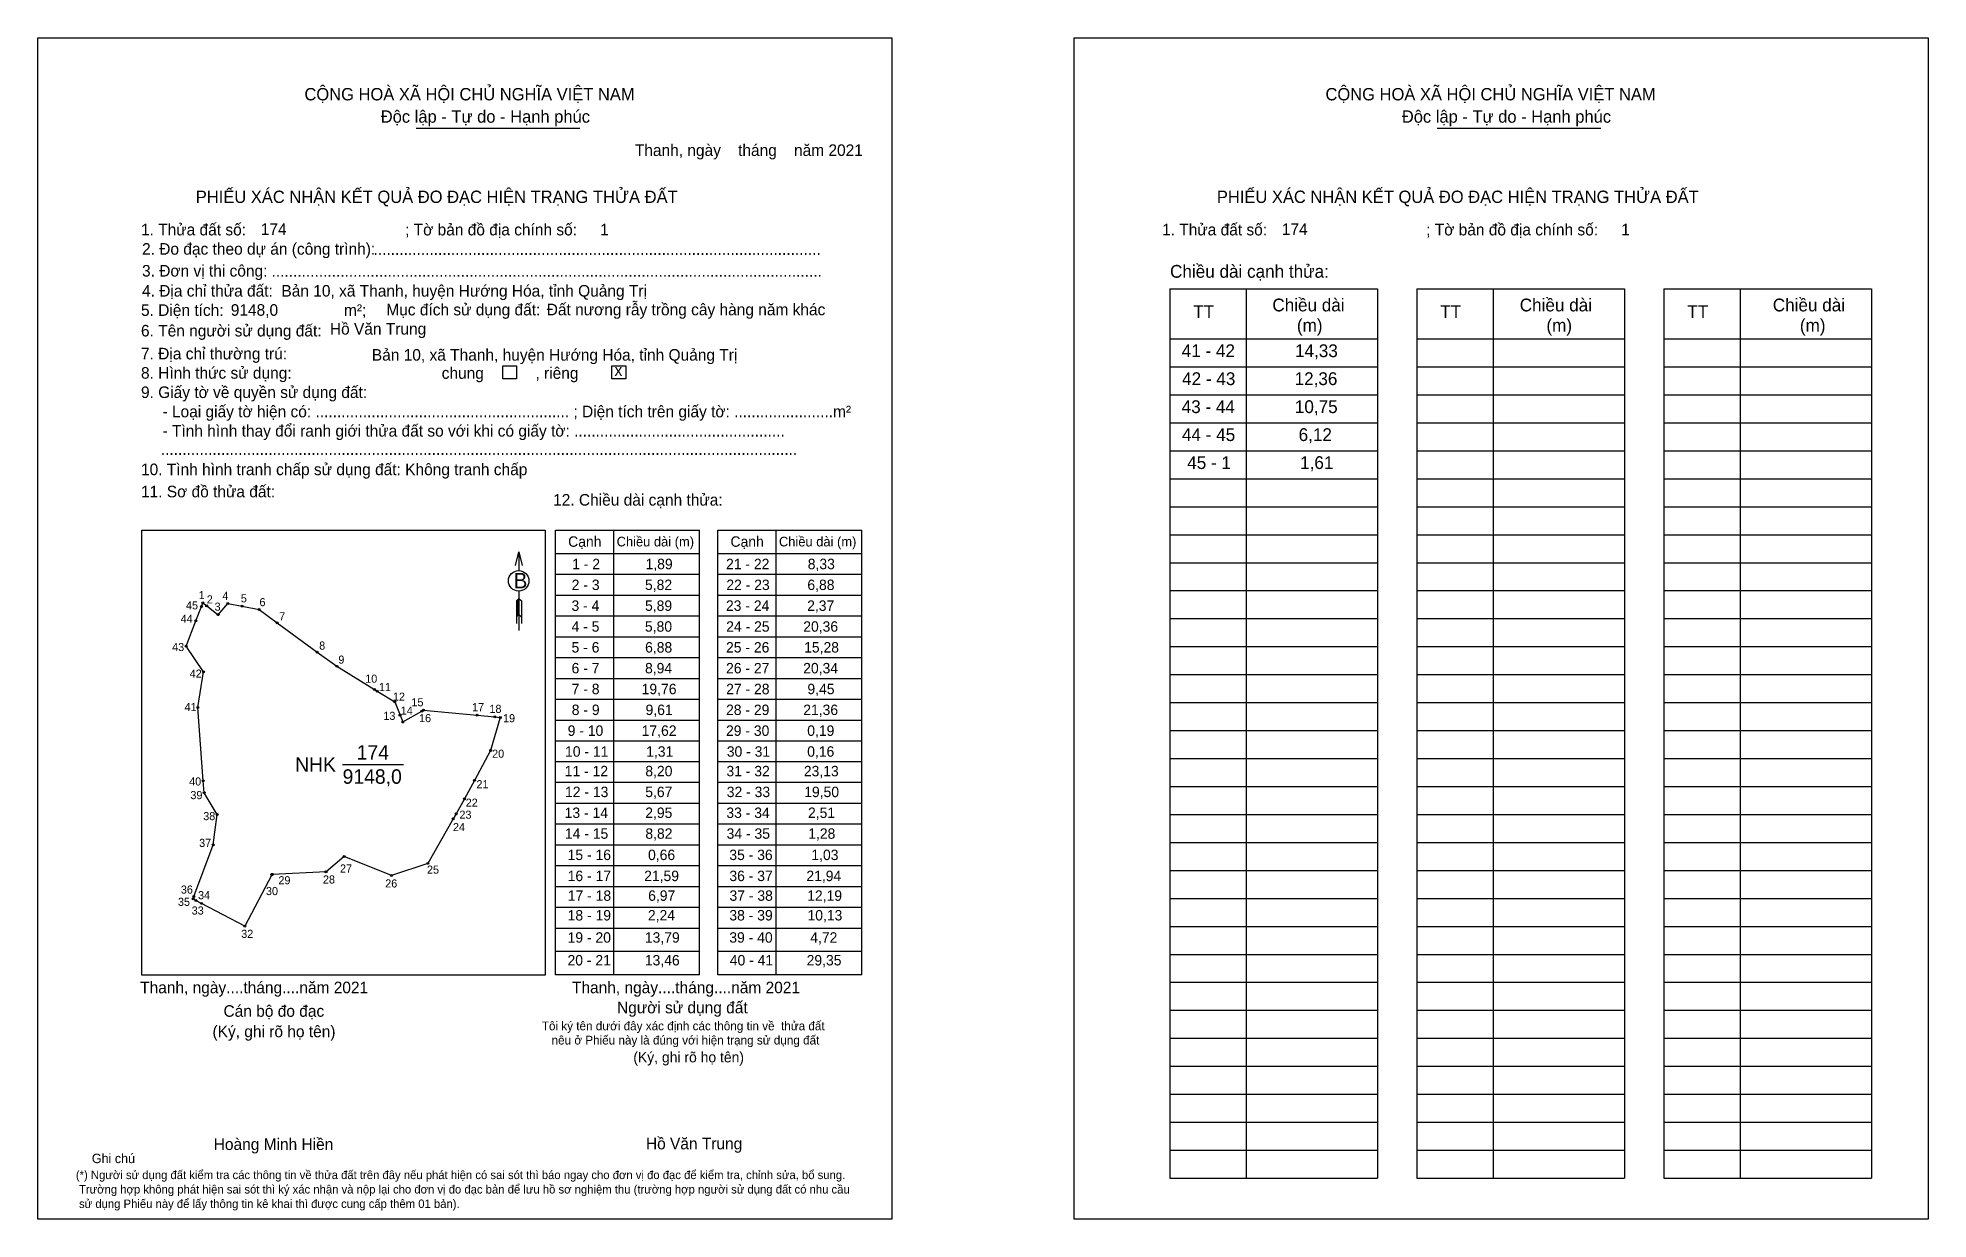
# Model space of a CAD drawing. Extents: x 546074 to 546828, y 1825179 to 1825650.
import ezdxf

# ---------------------------------------------------------------- set-up
doc = ezdxf.new("R2010")
doc.units = 0
for name, color, linetype in [('CanhThua', 7, 'Continuous'), ('kqddKhungInTrang1', 7, 'Continuous'), ('kqddKhungInTrang2', 7, 'Continuous'), ('kqddNoiDung', 7, 'Continuous'), ('kqddTemplate', 7, 'Continuous'), ('MocDinhThua', 7, 'Continuous'), ('NhanDiaChinhThua', 7, 'Continuous'), ('SoHieuDinhThua', 7, 'Continuous')]:
    doc.layers.add(name, color=color, linetype=linetype)

msp = doc.modelspace()

# ---------------------------------------------------------------- linework, layer by layer
at = {"layer": 'CanhThua'}
for p, q in [((546137.47, 1825417.21), (546139.68, 1825422.92)), ((546139.68, 1825422.92), (546140.26, 1825424.42)), ((546140.26, 1825424.42), (546141.75, 1825423.27)), ((546141.75, 1825423.27), (546146.36, 1825419.71)), ((546146.36, 1825419.71), (546150.2, 1825424.17)), ((546150.2, 1825424.17), (546155.89, 1825423.06)), ((546155.89, 1825423.06), (546162.65, 1825421.76)), ((546162.65, 1825421.76), (546169.87, 1825416.48)), ((546133.6, 1825407.19), (546137.47, 1825417.21)), ((546169.87, 1825416.48), (546185.82, 1825404.81)), ((546140.5, 1825396.93), (546133.6, 1825407.19)), ((546185.82, 1825404.81), (546193.57, 1825399.14)), ((546193.57, 1825399.14), (546208.6, 1825389.95)), ((546138.23, 1825382.78), (546140.5, 1825396.93)), ((546140.39, 1825353.51), (546138.23, 1825382.78)), ((546208.6, 1825389.95), (546209.72, 1825389.26)), ((546209.72, 1825389.26), (546216.71, 1825384.99)), ((546216.71, 1825384.99), (546218.77, 1825379.71)), ((546218.77, 1825379.71), (546219.84, 1825376.96)), ((546219.84, 1825376.96), (546227.51, 1825381.32)), ((546227.51, 1825381.32), (546228.08, 1825381.65)), ((546228.08, 1825381.65), (546249.57, 1825379.64)), ((546249.57, 1825379.64), (546256.51, 1825379)), ((546258.74, 1825378.79), (546254.89, 1825365.55)), ((546256.51, 1825379), (546258.74, 1825378.79)), ((546254.89, 1825365.55), (546248.48, 1825353.71)), ((546140.73, 1825348.8), (546140.39, 1825353.51)), ((546248.48, 1825353.71), (546244.52, 1825346.39)), ((546145.93, 1825340.1), (546140.73, 1825348.8)), ((546244.52, 1825346.39), (546241.12, 1825340.4)), ((546144.28, 1825328.02), (546145.93, 1825340.1)), ((546239.95, 1825338.34), (546229.89, 1825320.64)), ((546241.12, 1825340.4), (546239.95, 1825338.34)), ((546136.68, 1825307.43), (546144.28, 1825328.02)), ((546196.47, 1825323.35), (546189.29, 1825317.22)), ((546215.38, 1825315.85), (546196.47, 1825323.35)), ((546167.69, 1825316.11), (546156.94, 1825295.64)), ((546167.76, 1825316.25), (546167.69, 1825316.11)), ((546167.95, 1825316.26), (546167.76, 1825316.25)), ((546189.29, 1825317.22), (546167.95, 1825316.26)), ((546229.89, 1825320.64), (546215.38, 1825315.85)), ((546136.32, 1825306.46), (546136.68, 1825307.43)), ((546137.45, 1825305.87), (546136.32, 1825306.46)), ((546139.67, 1825304.7), (546137.45, 1825305.87)), ((546156.94, 1825295.64), (546139.67, 1825304.7))]:
    msp.add_line(p, q, dxfattribs=at)
at = {"layer": 'kqddKhungInTrang1'}
msp.add_lwpolyline([(546074.47, 1825649.53), (546414.75, 1825649.53), (546414.75, 1825178.88), (546074.47, 1825178.88)], close=True, dxfattribs=at)
at = {"layer": 'kqddKhungInTrang2'}
msp.add_lwpolyline([(546487.34, 1825649.53), (546827.62, 1825649.53), (546827.62, 1825178.88), (546487.34, 1825178.88)], close=True, dxfattribs=at)
at = {"layer": 'kqddTemplate'}
for p, q in [((546225.19, 1825613.51), (546290.36, 1825613.51)), ((546632, 1825613.51), (546697.17, 1825613.51)), ((546525.43, 1825549.54), (546608.17, 1825549.54)), ((546525.43, 1825549.54), (546525.43, 1825195.22)), ((546555.88, 1825549.54), (546555.88, 1825195.22)), ((546608.17, 1825549.54), (546608.17, 1825195.22)), ((546623.85, 1825549.54), (546623.85, 1825195.22)), ((546623.85, 1825549.54), (546706.59, 1825549.54)), ((546654.3, 1825549.54), (546654.3, 1825195.22)), ((546706.59, 1825549.54), (546706.59, 1825195.22)), ((546722.26, 1825549.54), (546722.26, 1825195.22)), ((546722.26, 1825549.54), (546805, 1825549.53)), ((546752.71, 1825549.53), (546752.71, 1825195.22)), ((546805, 1825549.53), (546805, 1825195.22)), ((546525.43, 1825529.6), (546608.17, 1825529.6)), ((546623.85, 1825529.6), (546706.59, 1825529.6)), ((546722.26, 1825529.6), (546805, 1825529.6)), ((546525.43, 1825518.45), (546608.17, 1825518.45)), ((546623.85, 1825518.45), (546706.59, 1825518.45)), ((546722.26, 1825518.45), (546805, 1825518.45)), ((546525.43, 1825507.3), (546608.17, 1825507.3)), ((546623.85, 1825507.3), (546706.59, 1825507.3)), ((546722.26, 1825507.3), (546805, 1825507.3)), ((546525.43, 1825496.16), (546608.17, 1825496.16)), ((546623.85, 1825496.16), (546706.59, 1825496.16)), ((546722.26, 1825496.16), (546805, 1825496.16)), ((546525.43, 1825485.01), (546608.17, 1825485.01)), ((546623.85, 1825485.01), (546706.59, 1825485.01)), ((546722.26, 1825485.01), (546805, 1825485.01)), ((546525.43, 1825473.87), (546608.17, 1825473.87)), ((546623.85, 1825473.87), (546706.59, 1825473.87)), ((546722.26, 1825473.87), (546805, 1825473.87)), ((546525.43, 1825462.72), (546608.17, 1825462.72)), ((546623.85, 1825462.72), (546706.59, 1825462.72)), ((546722.26, 1825462.72), (546805, 1825462.72)), ((546280.73, 1825453.4), (546338.06, 1825453.4)), ((546280.73, 1825276.28), (546280.73, 1825453.4)), ((546303.79, 1825453.4), (546303.79, 1825276.28)), ((546338.06, 1825276.28), (546338.06, 1825453.4)), ((546345.4, 1825453.4), (546402.72, 1825453.4)), ((546345.4, 1825276.28), (546345.4, 1825453.4)), ((546368.46, 1825453.4), (546368.46, 1825276.28)), ((546402.72, 1825276.28), (546402.72, 1825453.4)), ((546525.43, 1825451.58), (546608.17, 1825451.58)), ((546623.85, 1825451.57), (546706.59, 1825451.57)), ((546722.26, 1825451.57), (546805, 1825451.57)), ((546266.13, 1825444.69), (546266.14, 1825437.26)), ((546280.73, 1825444.13), (546338.06, 1825444.13)), ((546345.4, 1825444.13), (546402.72, 1825444.13)), ((546280.73, 1825435.83), (546338.06, 1825435.83)), ((546345.4, 1825435.83), (546402.72, 1825435.83)), ((546525.43, 1825440.43), (546608.17, 1825440.43)), ((546623.85, 1825440.43), (546706.59, 1825440.43)), ((546722.26, 1825440.43), (546805, 1825440.43)), ((546266.16, 1825429.09), (546266.18, 1825413.45)), ((546525.43, 1825429.28), (546608.17, 1825429.28)), ((546623.85, 1825429.28), (546706.59, 1825429.28)), ((546722.26, 1825429.28), (546805, 1825429.28)), ((546266.16, 1825426.09), (546265.21, 1825425.18)), ((546266.16, 1825425.67), (546265.21, 1825424.76)), ((546266.16, 1825425.24), (546265.21, 1825424.33)), ((546265.21, 1825425.18), (546265.21, 1825416.21)), ((546266.16, 1825424.82), (546265.21, 1825423.91)), ((546266.16, 1825424.39), (546265.21, 1825423.48)), ((546266.17, 1825423.97), (546265.21, 1825423.06)), ((546266.17, 1825423.55), (546265.21, 1825422.63)), ((546266.17, 1825423.12), (546265.21, 1825422.21)), ((546266.17, 1825422.7), (546265.21, 1825421.78)), ((546266.17, 1825422.27), (546265.21, 1825421.36)), ((546266.17, 1825421.85), (546265.21, 1825420.93)), ((546266.17, 1825421.43), (546265.21, 1825420.51)), ((546266.17, 1825421), (546265.21, 1825420.08)), ((546266.17, 1825420.58), (546265.21, 1825419.66)), ((546266.16, 1825426.09), (546267.14, 1825425.18)), ((546267.14, 1825425.18), (546267.14, 1825416.21)), ((546280.73, 1825427.53), (546338.06, 1825427.53)), ((546345.4, 1825427.53), (546402.72, 1825427.53)), ((546266.17, 1825420.15), (546265.21, 1825419.23)), ((546266.17, 1825419.73), (546265.21, 1825418.81)), ((546266.17, 1825419.73), (546267.14, 1825418.81)), ((546280.73, 1825419.23), (546338.06, 1825419.23)), ((546345.4, 1825419.23), (546402.72, 1825419.23)), ((546525.43, 1825418.14), (546608.17, 1825418.14)), ((546623.85, 1825418.14), (546706.59, 1825418.14)), ((546722.26, 1825418.14), (546805, 1825418.14)), ((546280.73, 1825410.93), (546338.06, 1825410.93)), ((546345.4, 1825410.93), (546402.72, 1825410.93)), ((546525.43, 1825406.99), (546608.17, 1825406.99)), ((546623.85, 1825406.99), (546706.59, 1825406.99)), ((546722.26, 1825406.99), (546805, 1825406.99)), ((546280.73, 1825402.63), (546338.06, 1825402.63)), ((546345.4, 1825402.63), (546402.72, 1825402.63)), ((546280.73, 1825394.33), (546338.06, 1825394.33)), ((546345.4, 1825394.33), (546402.72, 1825394.33)), ((546525.43, 1825395.85), (546608.17, 1825395.85)), ((546623.85, 1825395.85), (546706.59, 1825395.85)), ((546722.26, 1825395.85), (546805, 1825395.85)), ((546280.73, 1825386.03), (546338.06, 1825386.03)), ((546345.4, 1825386.03), (546402.72, 1825386.03)), ((546525.43, 1825384.7), (546608.17, 1825384.7)), ((546623.85, 1825384.7), (546706.59, 1825384.7)), ((546722.26, 1825384.7), (546805, 1825384.7)), ((546280.73, 1825377.73), (546338.06, 1825377.73)), ((546345.4, 1825377.73), (546402.72, 1825377.73)), ((546280.73, 1825369.43), (546338.06, 1825369.43)), ((546345.4, 1825369.43), (546402.72, 1825369.43)), ((546525.43, 1825373.55), (546608.17, 1825373.55)), ((546623.85, 1825373.55), (546706.59, 1825373.55)), ((546722.26, 1825373.55), (546805, 1825373.55)), ((546338.06, 1825361.13), (546280.73, 1825361.13)), ((546402.72, 1825361.13), (546345.4, 1825361.13)), ((546525.43, 1825362.41), (546608.17, 1825362.41)), ((546623.85, 1825362.41), (546706.59, 1825362.41)), ((546722.26, 1825362.41), (546805, 1825362.41)), ((546338.06, 1825352.83), (546280.73, 1825352.83)), ((546402.72, 1825352.83), (546345.4, 1825352.83)), ((546525.43, 1825351.26), (546608.17, 1825351.26)), ((546623.85, 1825351.26), (546706.59, 1825351.26)), ((546722.26, 1825351.26), (546805, 1825351.26)), ((546338.06, 1825344.53), (546280.73, 1825344.53)), ((546402.72, 1825344.53), (546345.4, 1825344.53)), ((546525.43, 1825340.12), (546608.17, 1825340.12)), ((546623.85, 1825340.12), (546706.59, 1825340.12)), ((546722.26, 1825340.12), (546805, 1825340.12)), ((546338.06, 1825336.23), (546280.73, 1825336.23)), ((546402.72, 1825336.23), (546345.4, 1825336.23)), ((546338.06, 1825327.93), (546280.73, 1825327.93)), ((546402.72, 1825327.93), (546345.4, 1825327.93)), ((546525.43, 1825328.97), (546608.17, 1825328.97)), ((546623.85, 1825328.97), (546706.59, 1825328.97)), ((546722.26, 1825328.97), (546805, 1825328.97)), ((546338.06, 1825319.63), (546280.73, 1825319.63)), ((546402.72, 1825319.63), (546345.4, 1825319.63)), ((546525.43, 1825317.83), (546608.17, 1825317.83)), ((546623.85, 1825317.82), (546706.59, 1825317.82)), ((546722.26, 1825317.82), (546805, 1825317.82)), ((546338.06, 1825311.33), (546280.73, 1825311.33)), ((546402.72, 1825311.33), (546345.4, 1825311.33)), ((546338.06, 1825303.03), (546280.73, 1825303.03)), ((546402.72, 1825303.03), (546345.4, 1825303.03)), ((546525.43, 1825306.68), (546608.17, 1825306.68)), ((546623.85, 1825306.68), (546706.59, 1825306.68)), ((546722.26, 1825306.68), (546805, 1825306.68)), ((546338.06, 1825294.73), (546280.73, 1825294.73)), ((546402.72, 1825294.73), (546345.4, 1825294.73)), ((546525.43, 1825295.53), (546608.17, 1825295.53)), ((546623.85, 1825295.53), (546706.59, 1825295.53)), ((546722.26, 1825295.53), (546805, 1825295.53)), ((546338.06, 1825285.51), (546280.73, 1825285.51)), ((546402.72, 1825285.51), (546345.4, 1825285.51)), ((546525.43, 1825284.39), (546608.17, 1825284.39)), ((546623.85, 1825284.39), (546706.59, 1825284.39)), ((546722.26, 1825284.39), (546805, 1825284.39)), ((546338.06, 1825276.28), (546280.73, 1825276.28)), ((546402.72, 1825276.28), (546345.4, 1825276.28)), ((546525.43, 1825273.24), (546608.17, 1825273.24)), ((546623.85, 1825273.24), (546706.59, 1825273.24)), ((546722.26, 1825273.24), (546805, 1825273.24)), ((546525.43, 1825262.1), (546608.17, 1825262.1)), ((546623.85, 1825262.1), (546706.59, 1825262.1)), ((546722.26, 1825262.09), (546805, 1825262.09)), ((546525.43, 1825250.95), (546608.17, 1825250.95)), ((546623.85, 1825250.95), (546706.59, 1825250.95)), ((546722.26, 1825250.95), (546805, 1825250.95)), ((546525.43, 1825239.8), (546608.17, 1825239.8)), ((546623.85, 1825239.8), (546706.59, 1825239.8)), ((546722.26, 1825239.8), (546805, 1825239.8)), ((546525.43, 1825228.66), (546608.17, 1825228.66)), ((546623.85, 1825228.66), (546706.59, 1825228.66)), ((546722.26, 1825228.66), (546805, 1825228.66)), ((546525.43, 1825217.51), (546608.17, 1825217.51)), ((546623.85, 1825217.51), (546706.59, 1825217.51)), ((546722.26, 1825217.51), (546805, 1825217.51)), ((546525.43, 1825206.37), (546608.17, 1825206.37)), ((546623.85, 1825206.37), (546706.59, 1825206.37)), ((546722.26, 1825206.37), (546805, 1825206.37)), ((546525.43, 1825195.22), (546608.17, 1825195.22)), ((546623.85, 1825195.22), (546706.59, 1825195.22)), ((546722.26, 1825195.22), (546805, 1825195.22))]:
    msp.add_line(p, q, dxfattribs=at)
for points in [[(546259.68, 1825518.82), (546265.22, 1825518.82), (546265.22, 1825513.66), (546259.68, 1825513.66)], [(546303.23, 1825518.82), (546308.76, 1825518.82), (546308.76, 1825513.66), (546303.23, 1825513.66)], [(546115.87, 1825453.4), (546276.65, 1825453.4), (546276.65, 1825276.13), (546115.87, 1825276.13)]]:
    msp.add_lwpolyline(points, close=True, dxfattribs=at)
msp.add_lwpolyline([(546264.8, 1825439.31), (546266.13, 1825444.69), (546267.48, 1825439.31)], dxfattribs=at)
msp.add_circle((546266.05, 1825433.18), 4.09, dxfattribs=at)
at = {"layer": 'MocDinhThua'}
for centre in [(546139.68, 1825422.92), (546140.26, 1825424.42), (546141.75, 1825423.27), (546150.2, 1825424.17), (546155.89, 1825423.06), (546162.65, 1825421.76), (546137.47, 1825417.21), (546146.36, 1825419.71), (546169.87, 1825416.48), (546133.6, 1825407.19), (546185.82, 1825404.81), (546193.57, 1825399.14), (546140.5, 1825396.93), (546208.6, 1825389.95), (546138.23, 1825382.78), (546209.72, 1825389.26), (546216.71, 1825384.99), (546218.77, 1825379.71), (546219.84, 1825376.96), (546227.51, 1825381.32), (546228.08, 1825381.65), (546249.57, 1825379.64), (546256.51, 1825379), (546258.74, 1825378.79), (546254.89, 1825365.55), (546140.39, 1825353.51), (546248.48, 1825353.71), (546140.73, 1825348.8), (546244.52, 1825346.39), (546145.93, 1825340.1), (546239.95, 1825338.34), (546241.12, 1825340.4), (546144.28, 1825328.02), (546196.47, 1825323.35), (546167.69, 1825316.11), (546167.76, 1825316.25), (546167.95, 1825316.26), (546189.29, 1825317.22), (546215.38, 1825315.85), (546229.89, 1825320.64), (546136.68, 1825307.43), (546136.32, 1825306.46), (546137.45, 1825305.87), (546139.67, 1825304.7), (546156.94, 1825295.64)]:
    msp.add_circle(centre, 0.386, dxfattribs=at)
at = {"layer": 'NhanDiaChinhThua'}
msp.add_line((546195.9, 1825360.03), (546220.15, 1825360.03), dxfattribs=at)

# ---------------------------------------------------------------- texts
at = {"layer": 'kqddNoiDung'}
for s, height, p in [('Thanh, ngày    tháng    năm 2021  ', 4.6111, (546312.34, 1825602.46)), ('174', 4.611, (546163.3, 1825571)), ('1', 4.61, (546298.53, 1825570.86)), ('174', 4.611, (546570.1, 1825571)), ('1', 4.61, (546705.34, 1825570.86)), ('........................................................................................................', 4.61113, (546208.23, 1825563.05)), ('................................................................................................................................', 4.61113, (546167.57, 1825554.32)), ('9148,0', 4.611, (546151.35, 1825538.8)), ('Đất nương rẫy trồng cây hàng năm khác', 4.6111, (546277.23, 1825538.98)), ('Hồ Văn Trung', 4.6111, (546190.84, 1825531.3)), ('Bản 10, xã Thanh, huyện Hướng Hóa, tỉnh Quảng Trị', 4.6111, (546207.55, 1825520.91)), ('41 - 42', 5.095, (546530.22, 1825522.32)), ('14,33', 5.095, (546575.36, 1825522.32)), ('x', 4.61, (546304.25, 1825514.86)), ('42 - 43', 5.095, (546530.38, 1825511.18)), ('12,36', 5.095, (546575.19, 1825511.18)), ('43 - 44', 5.095, (546530.2, 1825500.03)), ('10,75', 5.095, (546575.29, 1825500.03)), ('44 - 45', 5.095, (546530.31, 1825488.89)), ('6,12', 5.095, (546576.8, 1825488.89)), ('45 - 1', 5.095, (546532.41, 1825477.74)), ('1,61', 5.095, (546577.39, 1825477.74)), ('1 - 2', 4.15, (546287.36, 1825437.83)), ('1,89', 4.15, (546316.6, 1825437.83)), ('21 - 22', 4.15, (546348.67, 1825437.83)), ('8,33', 4.15, (546381.22, 1825437.83)), ('2 - 3', 4.15, (546287.19, 1825429.53)), ('5,82', 4.15, (546316.38, 1825429.53)), ('22 - 23', 4.15, (546348.79, 1825429.53)), ('6,88', 4.15, (546381.08, 1825429.53)), ('3 - 4', 4.15, (546287.1, 1825421.23)), ('5,89', 4.15, (546316.39, 1825421.23)), ('23 - 24', 4.15, (546348.64, 1825421.23)), ('2,37', 4.15, (546380.98, 1825421.23)), ('4 - 5', 4.15, (546287.12, 1825412.93)), ('5,80', 4.15, (546316.36, 1825412.93)), ('24 - 25', 4.15, (546348.74, 1825412.93)), ('20,36', 4.15, (546379.43, 1825412.93)), ('5 - 6', 4.15, (546287.13, 1825404.63)), ('6,88', 4.15, (546316.42, 1825404.63)), ('25 - 26', 4.15, (546348.66, 1825404.63)), ('15,28', 4.15, (546379.78, 1825404.63)), ('6 - 7', 4.15, (546287.14, 1825396.33)), ('8,94', 4.15, (546316.4, 1825396.33)), ('26 - 27', 4.15, (546348.67, 1825396.33)), ('20,34', 4.15, (546379.41, 1825396.33)), ('7 - 8', 4.15, (546287.16, 1825388.03)), ('19,76', 4.15, (546315.05, 1825388.03)), ('27 - 28', 4.15, (546348.71, 1825388.03)), ('9,45', 4.15, (546381.1, 1825388.03)), ('8 - 9', 4.15, (546287.19, 1825379.73)), ('9,61', 4.15, (546316.61, 1825379.73)), ('28 - 29', 4.15, (546348.67, 1825379.73)), ('21,36', 4.15, (546379.43, 1825379.73)), ('9 - 10', 4.15, (546285.57, 1825371.43)), ('17,62', 4.15, (546315.06, 1825371.43)), ('29 - 30', 4.15, (546348.65, 1825371.43)), ('0,19', 4.15, (546381.02, 1825371.43)), ('10 - 11', 4.15, (546284.54, 1825363.13)), ('1,31', 4.15, (546316.84, 1825363.13)), ('30 - 31', 4.15, (546348.97, 1825363.13)), ('0,16', 4.15, (546381, 1825363.13)), ('11 - 12', 4.15, (546284.39, 1825355.33)), ('8,20', 4.15, (546316.51, 1825355.33)), ('31 - 32', 4.15, (546348.82, 1825355.33)), ('23,13', 4.15, (546379.67, 1825355.33)), ('12 - 13', 4.15, (546284.52, 1825347.03)), ('5,67', 4.15, (546316.49, 1825347.03)), ('32 - 33', 4.15, (546348.95, 1825347.03)), ('19,50', 4.15, (546379.81, 1825347.03)), ('13 - 14', 4.15, (546284.37, 1825338.73)), ('2,95', 4.15, (546316.48, 1825338.73)), ('33 - 34', 4.15, (546348.8, 1825338.73)), ('2,51', 4.15, (546381.32, 1825338.73)), ('14 - 15', 4.15, (546284.47, 1825330.43)), ('8,82', 4.15, (546316.52, 1825330.43)), ('34 - 35', 4.15, (546348.9, 1825330.43)), ('1,28', 4.15, (546381.41, 1825330.43)), ('15 - 16', 4.15, (546285.55, 1825321.95)), ('0,66', 4.15, (546317.6, 1825321.95)), ('35 - 36', 4.15, (546349.98, 1825321.95)), ('1,03', 4.15, (546382.66, 1825321.95)), ('16 - 17', 4.15, (546285.57, 1825313.57)), ('21,59', 4.15, (546316.04, 1825313.57)), ('36 - 37', 4.15, (546350, 1825313.57)), ('21,94', 4.15, (546380.68, 1825313.57)), ('17 - 18', 4.15, (546285.61, 1825305.72)), ('6,97', 4.15, (546317.64, 1825305.72)), ('37 - 38', 4.15, (546350.04, 1825305.72)), ('12,19', 4.15, (546381, 1825305.72)), ('18 - 19', 4.15, (546285.56, 1825297.88)), ('2,24', 4.15, (546317.55, 1825297.88)), ('38 - 39', 4.15, (546349.99, 1825297.88)), ('10,13', 4.15, (546381.12, 1825297.88)), ('19 - 20', 4.15, (546285.54, 1825289.04)), ('13,79', 4.15, (546316.33, 1825289.04)), ('39 - 40', 4.15, (546349.97, 1825289.04)), ('4,72', 4.15, (546382.22, 1825289.04)), ('20 - 21', 4.15, (546285.51, 1825279.97)), ('13,46', 4.15, (546316.32, 1825279.97)), ('40 - 41', 4.15, (546350.16, 1825279.97)), ('29,35', 4.15, (546380.78, 1825279.97)), ('Thanh, ngày....tháng....năm 2021', 4.6111, (546115.24, 1825268.89)), ('Thanh, ngày....tháng....năm 2021', 4.6111, (546287.3, 1825268.89)), ('Hồ Văn Trung', 4.6111, (546316.75, 1825206.7))]:
    msp.add_text(s, height=height, dxfattribs=at).set_placement(p)
at = {"layer": 'kqddTemplate'}
for s, height, p in [('CỘNG HOÀ XÃ HỘI CHỦ NGHĨA VIỆT NAM', 4.9185, (546180.69, 1825624.61)), ('CỘNG HOÀ XÃ HỘI CHỦ NGHĨA VIỆT NAM', 4.9185, (546587.49, 1825624.61)), ('Độc lập - Tự do - Hạnh phúc', 4.9185, (546211.1, 1825615.71)), ('Độc lập - Tự do - Hạnh phúc', 4.9185, (546617.91, 1825615.71)), ('PHIẾU XÁC NHẬN KẾT QUẢ ĐO ĐẠC HIỆN TRẠNG THỬA ĐẤT', 4.9185, (546137.41, 1825583.73)), ('PHIẾU XÁC NHẬN KẾT QUẢ ĐO ĐẠC HIỆN TRẠNG THỬA ĐẤT', 4.9185, (546544.22, 1825583.73)), ('1. Thửa đất số:                                     ; Tờ bản đồ địa chính số:', 4.6111, (546115.58, 1825570.81)), ('1. Thửa đất số:                                     ; Tờ bản đồ địa chính số:', 4.6111, (546522.39, 1825570.81)), ('2. Đo đạc theo dự án (công trình): ', 4.6111, (546115.99, 1825563.13)), ('3. Đơn vị thi công: ', 4.6111, (546115.99, 1825554.41)), ('Chiều dài cạnh thửa:', 5.0952, (546525.57, 1825553.94)), ('4. Địa chỉ thửa đất:  Bản 10, xã Thanh, huyện Hướng Hóa, tỉnh Quảng Trị', 4.6111, (546115.99, 1825546.43)), ('5. Diện tích:                            m²; ', 4.6111, (546115.58, 1825538.74)), ('Mục đích sử dụng đất:', 4.6111, (546213.31, 1825538.94)), ('TT', 5.095, (546534.83, 1825537.91)), ('Chiều dài', 5.095, (546566.33, 1825540.54)), ('TT', 5.095, (546633.25, 1825537.91)), ('Chiều dài', 5.095, (546664.89, 1825540.54)), ('TT', 5.095, (546731.67, 1825537.91)), ('Chiều dài', 5.095, (546765.71, 1825540.54)), ('6. Tên người sử dụng đất:', 4.6111, (546115.58, 1825530.55)), ('(m)', 5.095, (546576.11, 1825532.44)), ('(m)', 5.095, (546675.52, 1825532.44)), ('(m)', 5.095, (546776.5, 1825532.44)), ('7. Địa chỉ thường trú:', 4.6111, (546115.58, 1825521.41)), ('8. Hình thức sử dụng:', 4.6111, (546115.58, 1825513.72)), ('chung            , riêng', 4.6111, (546235.38, 1825513.67)), ('9. Giấy tờ về quyền sử dụng đất:', 4.6111, (546115.58, 1825506.03)), ('     - Loại giấy tờ hiện có: ........................................................... ; Diện tích trên giấy tờ: .......................m²', 4.61113, (546115.58, 1825498.35)), ('     - Tình hình thay đổi ranh giới thửa đất so với khi có giấy tờ: .................................................', 4.61113, (546115.58, 1825490.66)), ('....................................................................................................................................................', 4.61113, (546123.47, 1825483.37)), ('10. Tình hình tranh chấp sử dụng đất: Không tranh chấp', 4.6111, (546115.58, 1825475.29)), ('11. Sơ đồ thửa đất:', 4.6111, (546115.58, 1825466.46)), ('12. Chiều dài cạnh thửa:', 4.6111, (546279.77, 1825463.16)), ('Cạnh', 4.15, (546285.77, 1825446.76)), ('Chiều dài (m)', 3.8426, (546305.08, 1825446.9)), ('Cạnh', 4.15, (546350.44, 1825446.76)), ('Chiều dài (m)', 3.8426, (546369.75, 1825446.9)), ('B', 6.15, (546264.03, 1825430.21)), ('Cán bộ đo đạc', 4.6111, (546148.46, 1825259.51)), ('Người sử dụng đất', 4.6111, (546305.23, 1825260.9)), ('(Ký, ghi rõ họ tên)', 4.6111, (546144.06, 1825251.37)), ('Tôi ký tên dưới đây xác định các thông tin về  thửa đất ', 3.486, (546275.27, 1825254.14)), ('nêu ở Phiếu này là đúng với hiện trạng sử dụng đất', 3.486, (546279.16, 1825248.47)), ('(Ký, ghi rõ họ tên)', 4.15, (546311.72, 1825241.35)), ('Hoàng Minh Hiền', 4.6111, (546144.56, 1825206.44)), ('Ghi chú', 3.735, (546095.99, 1825201.22)), ('(*) Người sử dụng đất kiểm tra các thông tin về thửa đất trên đây nếu phát hiện có sai sót thì báo ngay cho đơn vị đo đạc để kiểm tra, chỉnh sửa, bổ sung.', 3.36151, (546089.63, 1825194.85)), (' Trường hợp không phát hiện sai sót thì ký xác nhận và nộp lại cho đơn vị đo đạc bản để lưu hồ sơ nghiệm thu (trường hợp người sử dụng đất có nhu cầu', 3.36151, (546089.63, 1825189.1)), (' sử dụng Phiếu này để lấy thông tin kê khai thì được cung cấp thêm 01 bản).', 3.3615, (546089.63, 1825183.35))]:
    msp.add_text(s, height=height, dxfattribs=at).set_placement(p)
at = {"layer": 'NhanDiaChinhThua'}
for s, p in [('174', (546201.5, 1825361.95)), ('NHK', (546176.98, 1825357.15)), ('9148,0', (546195.9, 1825352.34))]:
    msp.add_text(s, height=5.768, dxfattribs=at).set_placement(p)
at = {"layer": 'SoHieuDinhThua'}
for s, height, p in [('1', 3.22, (546138.56, 1825425.91)), ('4', 3.22, (546148, 1825425.6)), ('45', 3.219, (546133.51, 1825421.82)), ('2', 3.22, (546141.79, 1825424.2)), ('3', 3.22, (546144.89, 1825421.3)), ('5', 3.22, (546155.34, 1825424.62)), ('6', 3.22, (546162.79, 1825423.1)), ('7', 3.22, (546170.62, 1825417.47)), ('44', 3.219, (546131.38, 1825416.47)), ('43', 3.219, (546128, 1825405.22)), ('8', 3.22, (546186.57, 1825405.8)), ('42', 3.219, (546134.98, 1825394.63)), ('9', 3.22, (546194.21, 1825400.2)), ('10', 3.219, (546204.92, 1825392.6)), ('11', 3.219, (546210.37, 1825389.28)), ('41', 3.219, (546132.92, 1825381.31)), ('12', 3.219, (546215.94, 1825385.44)), ('14', 3.219, (546219.07, 1825379.9)), ('15', 3.219, (546223.32, 1825383.22)), ('17', 3.219, (546247.47, 1825381.24)), ('18', 3.219, (546254.41, 1825380.59)), ('13', 3.219, (546212.14, 1825377.8)), ('16', 3.219, (546226.36, 1825376.89)), ('19', 3.219, (546259.83, 1825376.87)), ('20', 3.219, (546255.48, 1825362.72)), ('40', 3.219, (546134.78, 1825351.66)), ('21', 3.219, (546249.23, 1825350.57)), ('39', 3.219, (546135.26, 1825346.22)), ('22', 3.219, (546244.95, 1825343.21)), ('38', 3.219, (546140.38, 1825337.85)), ('23', 3.219, (546242.46, 1825338.43)), ('37', 3.219, (546138.75, 1825327.19)), ('24', 3.219, (546239.86, 1825333.47)), ('29', 3.219, (546170.33, 1825312.3)), ('28', 3.219, (546188.07, 1825312.61)), ('27', 3.219, (546194.87, 1825316.98)), ('25', 3.219, (546229.52, 1825316.53)), ('36', 3.219, (546131.47, 1825308.59)), ('34', 3.219, (546138.31, 1825306.36)), ('30', 3.219, (546165.37, 1825307.99)), ('26', 3.219, (546212.88, 1825311.03)), ('35', 3.219, (546130.31, 1825303.7)), ('33', 3.219, (546135.78, 1825300.24)), ('32', 3.219, (546155.51, 1825290.96))]:
    msp.add_text(s, height=height, dxfattribs=at).set_placement(p)

doc.saveas('drawing.dxf')
